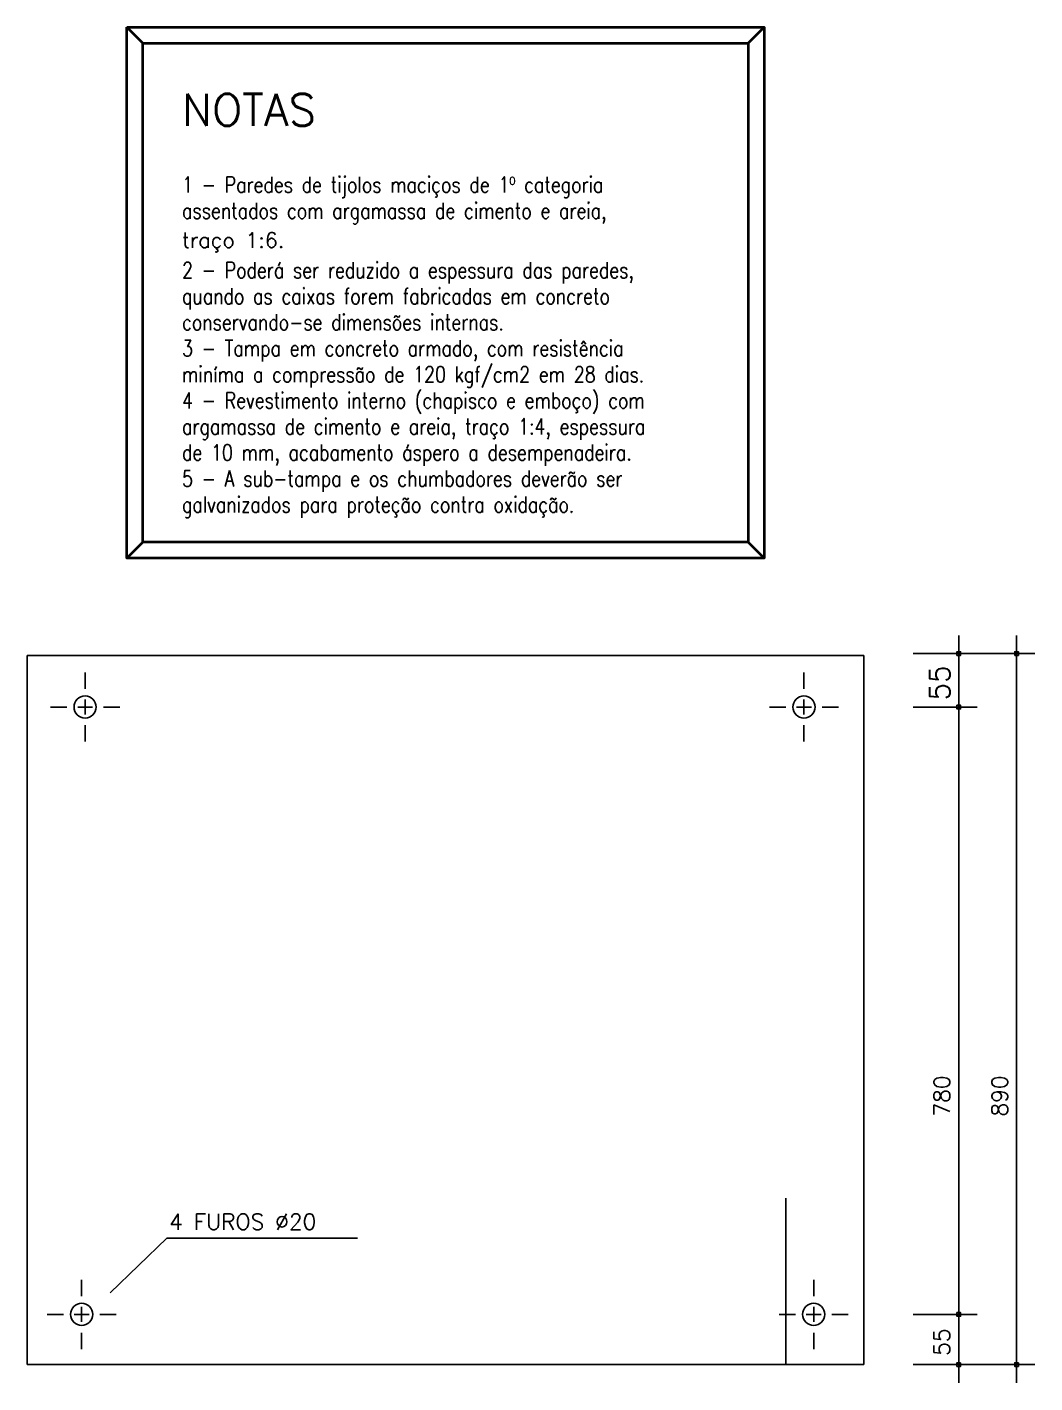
# Model space of a CAD drawing. Header units: millimetres. Extents: x 425 to 646, y 332 to 411.
# Drawn here: x 588.24 to 600.89, y 347.16 to 364.17 of the extents above; entities that cross this region are included whole.
import ezdxf

# ---------------------------------------------------------------- set-up
doc = ezdxf.new("R2010")
doc.units = ezdxf.units.MM
for name, color, linetype in [('Alvenaria', 7, 'Continuous'), ('CAIXA', 7, 'Continuous'), ('texto', 7, 'Continuous')]:
    doc.layers.add(name, color=color, linetype=linetype)
doc.layers.add('Cota', color=7, linetype='Continuous', lineweight=25)
doc.layers.add('Elétrica', color=8, linetype='Continuous', lineweight=40)
doc.styles.add('AVELAR', font='simplex.shx')
doc.styles.add('ROMANS', font='romans.shx', dxfattribs={"height": 0.2})

msp = doc.modelspace()

# ---------------------------------------------------------------- linework, layer by layer
at = {"layer": 'Alvenaria', "color": 7}
for p, q in [((588.24002, 347.38776), (588.24002, 356.28776)), ((598.74202, 356.28776), (588.24002, 356.28776)), ((598.74202, 356.28776), (598.74202, 347.38776)), ((588.96793, 356.07407), (588.96793, 355.86914)), ((597.98937, 356.07407), (597.98937, 355.86914)), ((588.53384, 355.63999), (588.73878, 355.63999)), ((588.8748, 355.63999), (589.06106, 355.63999)), ((588.96793, 355.73311), (588.96793, 355.54686)), ((589.19708, 355.63999), (589.40202, 355.63999)), ((597.55528, 355.63999), (597.76022, 355.63999)), ((597.89624, 355.63999), (598.0825, 355.63999)), ((597.98937, 355.73311), (597.98937, 355.54686)), ((598.21852, 355.63999), (598.42346, 355.63999)), ((588.96793, 355.41084), (588.96793, 355.2059)), ((597.98937, 355.41084), (597.98937, 355.2059)), ((597.76302, 347.38776), (597.76302, 349.47545)), ((588.92446, 348.45201), (588.92446, 348.24708)), ((598.11186, 348.45201), (598.11186, 348.24708)), ((588.92446, 348.11105), (588.92446, 347.9248)), ((598.11186, 348.11105), (598.11186, 347.9248)), ((588.49037, 348.01793), (588.69531, 348.01793)), ((588.83134, 348.01793), (589.01759, 348.01793)), ((589.15361, 348.01793), (589.35855, 348.01793)), ((597.67777, 348.01793), (597.88271, 348.01793)), ((598.01873, 348.01793), (598.20499, 348.01793)), ((598.34101, 348.01793), (598.54595, 348.01793)), ((588.92446, 347.78878), (588.92446, 347.58384)), ((598.11186, 347.78878), (598.11186, 347.58384)), ((598.74202, 347.38776), (588.24002, 347.38776)), ((598.74202, 347.38776), (590.19802, 347.38776)), ((591.9821, 347.38776), (598.74202, 347.38776)), ((598.74202, 347.38776), (597.88762, 347.38776)), ((598.74202, 347.38776), (597.88762, 347.38776))]:
    msp.add_line(p, q, dxfattribs=at)
for centre in [(588.96793, 355.63999), (597.98937, 355.63999), (588.92446, 348.01793), (598.11186, 348.01793)]:
    msp.add_circle(centre, 0.13915, dxfattribs=at)
at = {"layer": 'Cota', "color": 7, "linetype": 'ByBlock'}
for p, q in [((599.93285, 356.31068), (599.93285, 356.53983)), ((600.65845, 356.31068), (600.65845, 356.53983)), ((599.93285, 355.63884), (599.93285, 355.86799)), ((599.93285, 348.01793), (599.93285, 348.24708)), ((599.93285, 348.01793), (599.93285, 347.78878)), ((599.93285, 347.38776), (599.93285, 347.15861)), ((600.65845, 347.38776), (600.65845, 347.15861))]:
    msp.add_line(p, q, dxfattribs=at)
at = {"layer": 'Cota', "color": 7, "linetype": 'Continuous'}
for p, q in [((599.35997, 356.31068), (600.162, 356.31068)), ((599.5127, 356.31068), (600.8876, 356.31068)), ((599.93285, 355.63999), (599.93285, 356.31068)), ((600.65845, 347.38776), (600.65845, 356.30953)), ((599.35997, 355.63999), (600.162, 355.63999)), ((599.93285, 348.01793), (599.93285, 355.63884)), ((599.35997, 348.01793), (600.162, 348.01793)), ((599.93285, 347.38891), (599.93285, 348.01678)), ((599.35997, 347.38776), (600.162, 347.38776)), ((599.5127, 347.38776), (600.8876, 347.38776))]:
    msp.add_line(p, q, dxfattribs=at)
at = {"layer": 'Cota', "color": 7, "linetype": 'ByBlock'}
for points in [[(599.90993, 356.28776), (599.90993, 356.33359), (599.95576, 356.33359), (599.95576, 356.28776)], [(600.63553, 356.28776), (600.63553, 356.33359), (600.68136, 356.33359), (600.68136, 356.28776)], [(599.95576, 355.66175), (599.95576, 355.61592), (599.90993, 355.61592), (599.90993, 355.66175)], [(599.90993, 355.61592), (599.90993, 355.66175), (599.95576, 355.66175), (599.95576, 355.61592)], [(599.95576, 348.04084), (599.95576, 347.99501), (599.90993, 347.99501), (599.90993, 348.04084)], [(599.90993, 347.99501), (599.90993, 348.04084), (599.95576, 348.04084), (599.95576, 347.99501)], [(599.95576, 347.41068), (599.95576, 347.36485), (599.90993, 347.36485), (599.90993, 347.41068)], [(600.68136, 347.41068), (600.68136, 347.36485), (600.63553, 347.36485), (600.63553, 347.41068)]]:
    msp.add_lwpolyline(points, close=True, dxfattribs=at)
at = {"layer": 'Elétrica', "color": 0}
for p, q in [((589.6912, 363.97255), (589.4912, 364.17255)), ((597.29085, 363.97255), (597.49085, 364.17255)), ((589.4912, 357.51001), (589.6912, 357.71001)), ((597.29085, 357.71001), (597.49085, 357.51001))]:
    msp.add_line(p, q, dxfattribs=at)
for points in [[(589.4912, 364.17255), (597.49085, 364.17255), (597.49085, 357.51001), (589.4912, 357.51001)], [(589.6912, 363.97255), (597.29085, 363.97255), (597.29085, 357.71001), (589.6912, 357.71001)]]:
    msp.add_lwpolyline(points, close=True, dxfattribs=at)
at = {"layer": 'texto', "color": 7}
for p, q in [((589.28373, 348.28795), (589.99223, 348.97485)), ((589.99223, 348.97485), (592.38438, 348.97485))]:
    msp.add_line(p, q, dxfattribs=at)

# ---------------------------------------------------------------- texts
at = {"layer": 'CAIXA', "color": 3, "style": 'AVELAR'}
msp.add_text('NOTAS', height=0.4, dxfattribs=at).set_placement((590.18465, 362.93431))
at = {"layer": 'Cota', "color": 7, "style": 'AVELAR'}
for s, height, p in [('55', 0.25632, (599.82057, 355.72345)), ('780', 0.2, (599.82057, 350.50257)), ('890', 0.2, (600.54616, 350.50257)), ('55', 0.2, (599.82057, 347.49812))]:
    msp.add_text(s, height=height, rotation=90, dxfattribs=at).set_placement(p)
msp.add_text('4 FUROS %%C20', height=0.2003472, dxfattribs=at).set_placement((590.02323, 349.08088))
at = {"layer": 'texto', "style": 'ROMANS', "width": 0.8}
for s, p in [('1 - Paredes de tijolos maciços de 1º categoria', (590.18465, 362.09538)), ('assentados com argamassa de cimento e areia,', (590.18465, 361.76843)), ('2 - Poderá ser reduzido a espessura das paredes,', (590.18465, 361.02275)), ('quando as caixas forem fabricadas em concreto', (590.18465, 360.6958)), ('conservando-se dimensões internas.', (590.18465, 360.36886)), ('3 - Tampa em concreto armado, com resistência', (590.18465, 360.04191)), ('miníma a compressão de 120 kgf/cm2 em 28 dias.', (590.18465, 359.71496)), ('4 - Revestimento interno (chapisco e emboço) com', (590.18465, 359.38801)), ('argamassa de cimento e areia, traço 1:4, espessura', (590.18465, 359.06106)), ('de 10 mm, acabamento áspero a desempenadeira.', (590.18465, 358.73411)), ('5 - A sub-tampa e os chumbadores deverão ser', (590.18465, 358.40716)), ('galvanizados para proteção contra oxidação.', (590.18465, 358.08022))]:
    msp.add_text(s, height=0.2, dxfattribs=at).set_placement(p)
at = {"layer": 'texto', "style": 'AVELAR'}
msp.add_text('traço 1:6.', height=0.19072, dxfattribs=at).set_placement((590.18465, 361.40432))

doc.saveas('drawing.dxf')
